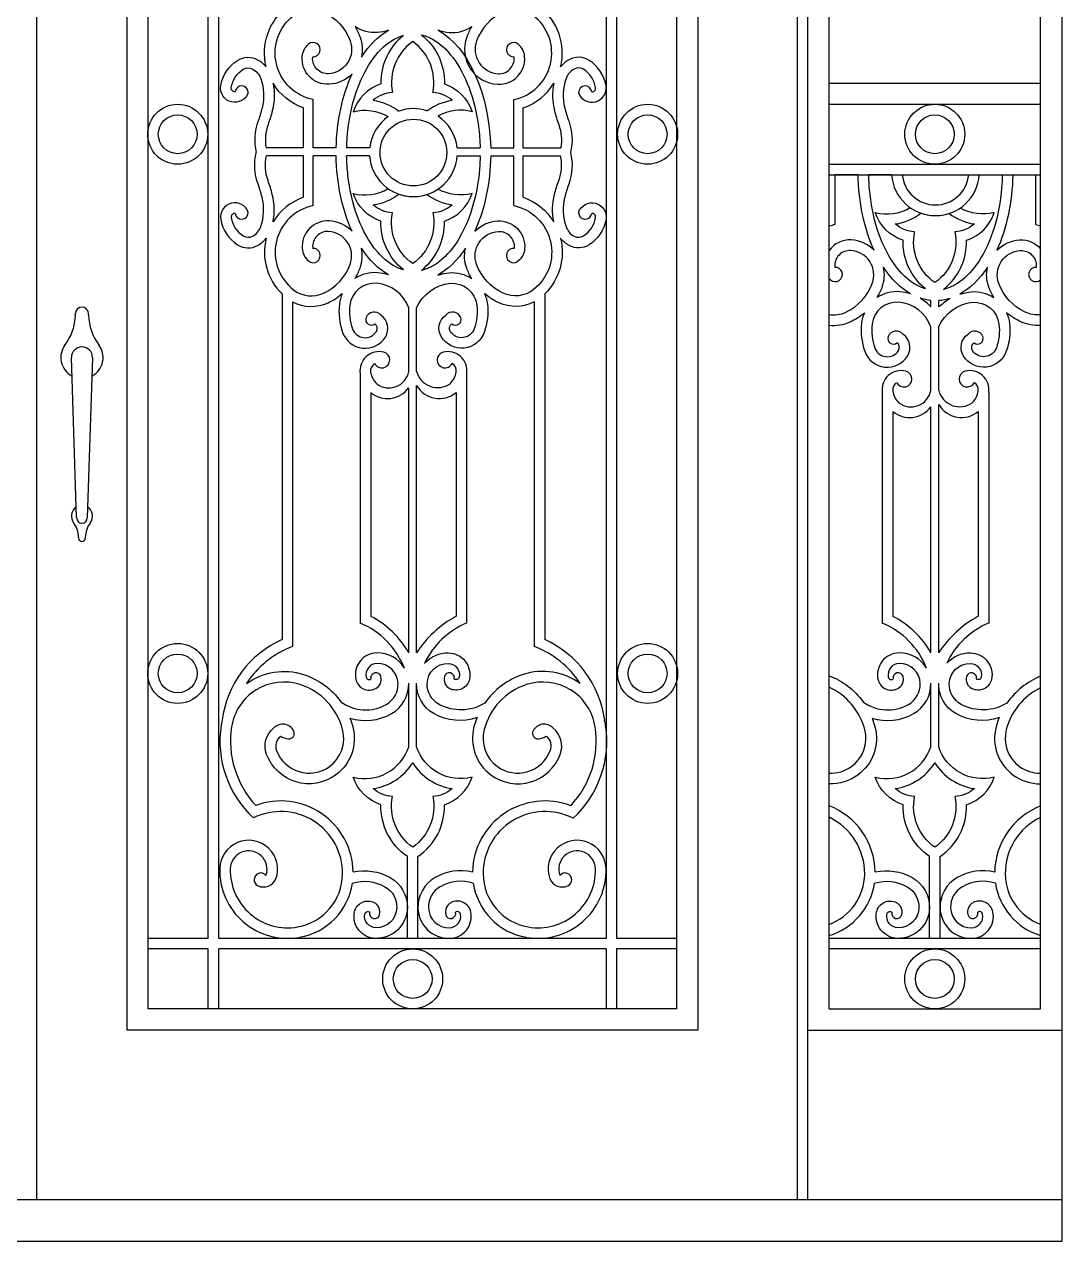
# Model space of a CAD drawing. Header units: millimetres. Extents: x 0 to 2463, y 0 to 2807.
# Drawn here: x 1217 to 2463, y 0 to 1461 of the extents above; entities that cross this region are included whole.
import ezdxf

# ---------------------------------------------------------------- set-up
doc = ezdxf.new("R2010")
doc.units = ezdxf.units.MM
for name, color, linetype in [('ceco.net 113 door locks', 8, 'Continuous'), ('ceco.net 113 door wrought iron', 9, 'Continuous'), ('ceco.net 133 door frame', 7, 'Continuous')]:
    doc.layers.add(name, color=color, linetype=linetype)

msp = doc.modelspace()

# ---------------------------------------------------------------- linework, layer by layer
at = {"layer": 'ceco.net 113 door locks'}
for p, q in [((1278.2, 1112.3), (1278.2, 1114)), ((1294.1, 1112.3), (1294.1, 1114)), ((1279.8, 868.9), (1273.5, 1061.5)), ((1298.9, 1061.5), (1292.5, 868.9)), ((1282.2, 845.6), (1282.2, 844.7)), ((1290.2, 845.6), (1290.2, 844.7))]:
    msp.add_line(p, q, dxfattribs=at)
for centre, radius, start, end in [((1217.6, 1113.4), 60.7, 322.462, 358.9128), ((1286.2, 1114), 7.96, 0, 180), ((1354.8, 1113.4), 60.7, 181.0872, 217.538), ((1286.2, 1061.5), 25.4, 141.8988, 241.907), ((1286.2, 1061.5), 12.7, 360, 180), ((1286.2, 1061.5), 25.4, 298.093, 38.1012), ((1286.2, 871), 12.7, 122.2205, 218.1012), ((1286.2, 871), 12.7, 321.8988, 57.7795), ((1251.9, 845), 30.3, 1.0872, 37.538), ((1286.2, 868.9), 6.35, 180, 0), ((1320.5, 845), 30.3, 142.462, 178.9128), ((1286.2, 844.7), 3.98, 180, 0)]:
    msp.add_arc(centre, radius, start, end, dxfattribs=at)
at = {"layer": 'ceco.net 113 door wrought iron'}
for p, q in [((1437.9, 364.1), (1437.9, 2226.4)), ((1450.6, 364.1), (1450.6, 2222.2)), ((1915.6, 1573.3), (1915.6, 364.1)), ((1928.3, 1573.3), (1928.3, 364.1)), ((1552.4, 1313.2), (1552.4, 1361.1)), ((1563.9, 1313.2), (1563.9, 1371.1)), ((1804.7, 1313.2), (1804.7, 1371.1)), ((1816.2, 1313.2), (1816.2, 1361.1)), ((1552.4, 1313.2), (1507.3, 1313.2)), ((1552.4, 1303.7), (1507.7, 1303.7)), ((1552.4, 1253.8), (1552.4, 1303.7)), ((1591.5, 1313.2), (1563.9, 1313.2)), ((1563.9, 1243.8), (1563.9, 1303.7)), ((1591.4, 1303.7), (1563.9, 1303.7)), ((1631.6, 1303.7), (1604.1, 1303.7)), ((1631.7, 1313.2), (1604.2, 1313.2)), ((1736.8, 1313.2), (1764.4, 1313.2)), ((1737, 1303.7), (1764.4, 1303.7)), ((1777.1, 1313.2), (1804.7, 1313.2)), ((1777.1, 1303.7), (1804.7, 1303.7)), ((1804.7, 1243.8), (1804.7, 1303.7)), ((1816.2, 1313.2), (1861.3, 1313.2)), ((1816.2, 1253.8), (1816.2, 1303.7)), ((1816.2, 1303.7), (1860.9, 1303.7)), ((2183.5, 1293.5), (2437.5, 1293.5)), ((2183.5, 1280.8), (2437.5, 1280.8)), ((2190.9, 1221), (2190.9, 1280.8)), ((2218.5, 1280.8), (2190.9, 1280.8)), ((2258.6, 1280.8), (2231.2, 1280.8)), ((2364.1, 1280.8), (2391.5, 1280.8)), ((2404.2, 1280.8), (2431.8, 1280.8)), ((2431.8, 1221), (2431.8, 1280.8)), ((1526.5, 1137.9), (1526.5, 722.9)), ((1539.2, 1128.4), (1539.2, 714.4)), ((1829.3, 1128.4), (1829.3, 714.4)), ((1842, 1137.9), (1842, 722.9)), ((2305.7, 1122.3), (2305.7, 1129.8)), ((2315.2, 1122.3), (2315.2, 1129.7)), ((1678.6, 1044.7), (1678.6, 1121.2)), ((1688.1, 1044.7), (1688.1, 1121.2)), ((2305.7, 1021.9), (2305.7, 1098.4)), ((2315.2, 1021.9), (2315.2, 1098.4)), ((1620.3, 1042.2), (1620.3, 742.6)), ((1748.2, 1042.2), (1748.2, 742.6)), ((1678.6, 707), (1678.6, 1025.2)), ((1688.1, 707), (1688.1, 1027.9)), ((1633, 1019.4), (1633, 750.7)), ((1735.5, 1019.4), (1735.5, 750.7)), ((2247.4, 1019.4), (2247.4, 742.6)), ((2375.3, 1019.4), (2375.3, 742.6)), ((2260.1, 996.6), (2260.1, 750.7)), ((2305.7, 707), (2305.7, 1002.4)), ((2315.2, 707), (2315.2, 1005.1)), ((2362.6, 996.6), (2362.6, 750.7)), ((1678.6, 594.2), (1678.6, 670.4)), ((1688.1, 594.2), (1688.1, 670.4)), ((2305.7, 594.2), (2305.7, 670.4)), ((2315.2, 594.2), (2315.2, 670.4)), ((1437.9, 364.1), (1365.9, 364.1)), ((1437.9, 351.4), (1365.9, 351.4)), ((1437.9, 279.4), (1437.9, 351.4)), ((1915.6, 364.1), (1450.6, 364.1)), ((1450.6, 279.4), (1450.6, 351.4)), ((1915.6, 351.4), (1450.6, 351.4)), ((1915.6, 351.4), (1915.6, 279.4)), ((2000.3, 364.1), (1928.3, 364.1)), ((2000.3, 351.4), (1928.3, 351.4)), ((1928.3, 351.4), (1928.3, 279.4)), ((2437.5, 364.1), (2183.5, 364.1)), ((2437.5, 351.4), (2183.5, 351.4))]:
    msp.add_line(p, q, dxfattribs=at)
for points in [[(1507.4, 1410.4, -0.296557), (1532.5, 1482.2, -0.280029), (1581.8, 1487.8, -0.068525), (1598.8, 1476.8)], [(1861.1, 1410.4, 0.296557), (1836.1, 1482.2, 0.280029), (1786.8, 1487.8, 0.068525), (1769.7, 1476.8)], [(1563.9, 1371.1, -0.642174), (1540.3, 1472.1, -0.280029), (1576.4, 1476.2, -0.198402), (1608.3, 1441.7, -0.505576), (1582.3, 1402.2, -0.452982), (1563.3, 1421.7, -0.023023), (1563.4, 1422.5, -0.023023)], [(1804.7, 1371.1, 0.642174), (1828.3, 1472.1, 0.280029), (1792.1, 1476.2, 0.198402), (1760.2, 1441.7, 0.505576), (1786.3, 1402.2, 0.452982), (1805.2, 1421.7, 0.023023), (1805.1, 1422.5, 0.023023)], [(1672.2, 1448.2, 0.233062), (1645.3, 1389.9, 0.238095), (1611.9, 1356.6, -0.198626), (1653.9, 1350.7)], [(1654.4, 1454.4, -0.058874), (1641.2, 1451.7, -0.168076), (1614.2, 1458.7, -0.168076)], [(1614.2, 1458.7, -0.046934), (1620.2, 1446.1, -0.145309), (1621.8, 1422.2)], [(1693.8, 1448.9, -0.236914), (1721.5, 1389.9, -0.238095), (1754.8, 1356.6, 0.193409), (1713.8, 1351.3)], [(1713.5, 1454.7, 0.052345), (1727.4, 1451.7, 0.168076), (1754.3, 1458.7, 0.168076)], [(1754.3, 1458.7, 0.046934), (1748.3, 1446.1, 0.505576), (1785.6, 1389.5, 0.452982), (1817.9, 1422.7, 0.199321), (1810.2, 1437.6)], [(1610.6, 1401.9, -0.186058), (1583, 1389.5, -0.452982), (1550.7, 1422.7, -0.199321), (1558.3, 1437.6)], [(1700.5, 1357.8, -0.122464), (1730.9, 1370.3, 0.162801), (1707.6, 1379.7, 0.298178), (1683.4, 1440.8, 0.298178), (1659.2, 1379.7, 0.162801), (1635.9, 1370.3, -0.125021), (1666.8, 1357.4, -0.125021)], [(1486, 1379.4, -0.919927), (1452.9, 1387.7, -0.214906), (1473.2, 1418.2, -0.271554), (1497.2, 1419, -0.0995), (1507.4, 1410.4, -0.0995)], [(1882.6, 1379.4, 0.919927), (1915.6, 1387.7, 0.214906), (1895.3, 1418.2, 0.271554), (1871.3, 1419, 0.0995), (1861.1, 1410.4, 0.0995)], [(1470.1, 1380.5, -0.483733), (1465.5, 1385.6, -0.214906), (1480, 1407.5, -0.271554), (1491.1, 1407.8, -0.184149), (1500.9, 1396.4, -0.14955), (1502.5, 1361, -0.024291), (1497.8, 1345.5, 0.14555), (1495.5, 1307.5, 0.12335)], [(1898.5, 1380.5, 0.483733), (1903.1, 1385.6, 0.214906), (1888.6, 1407.5, 0.271554), (1877.4, 1407.8, 0.184149), (1867.6, 1396.4, 0.14955), (1866, 1361, 0.024291), (1870.8, 1345.5, -0.14555), (1873, 1307.5, -0.14555), (1870.8, 1269.4, 0.024291), (1866, 1254, 0.14955), (1867.6, 1218.6, 0.184149), (1877.4, 1207.1, 0.271554), (1888.6, 1207.5, 0.214906), (1903.1, 1229.4, 0.483733), (1898.5, 1234.5, -0.483733)], [(1515.7, 1390.7, -0.113593), (1514.8, 1357.8, -0.024291), (1509.7, 1341.2, 0.131924), (1507.3, 1313.2)], [(1552.4, 1361.1, -0.174073), (1515.7, 1390.7, -0.174073)], [(1816.2, 1361.1, 0.174073), (1852.9, 1390.7, 0.174073)], [(1852.9, 1390.7, 0.113593), (1853.7, 1357.8, 0.024291), (1858.8, 1341.2, -0.131924), (1861.3, 1313.2)], [(1470.1, 1234.5, 0.483733), (1465.5, 1229.4, 0.214906), (1480, 1207.5, 0.271554), (1491.1, 1207.1, 0.184149), (1500.9, 1218.6, 0.14955), (1502.5, 1254, 0.024291), (1497.8, 1269.4, -0.14555), (1495.5, 1307.5, -0.130697)], [(1515.7, 1224.3, 0.113593), (1514.8, 1257.1, 0.024291), (1509.7, 1273.8, -0.141076), (1507.7, 1303.7)], [(1852.9, 1224.3, -0.113593), (1853.7, 1257.1, -0.024291), (1858.8, 1273.8, 0.141076), (1860.9, 1303.7)], [(1672.2, 1166.8, -0.233084), (1645.3, 1225.1, -0.238095), (1611.9, 1258.4, 0.198626), (1653.9, 1264.2)], [(1700.5, 1257.2, 0.122464), (1730.9, 1244.7, -0.162801), (1707.6, 1235.2, -0.298178), (1683.4, 1174.2, -0.298178), (1659.2, 1235.2, -0.162801), (1635.9, 1244.7, 0.125021), (1666.8, 1257.6, 0.125021)], [(1693.8, 1166.1, 0.23685), (1721.5, 1225.1, 0.238095), (1754.8, 1258.4, -0.193409), (1713.8, 1263.7)], [(1486, 1235.6, 0.919927), (1452.9, 1227.3, 0.214906), (1473.2, 1196.7, 0.271554), (1497.2, 1196, 0.0995), (1507.4, 1204.6, 0.0995)], [(1552.4, 1253.8, 0.174073), (1515.7, 1224.3, 0.174073)], [(1563.9, 1243.8, 0.642174), (1540.3, 1142.8, 0.280029), (1576.4, 1138.7, 0.198402), (1608.3, 1173.3, 0.505576), (1582.3, 1212.8, 0.452982), (1563.3, 1193.3, 0.023023), (1563.4, 1192.5, 0.023023)], [(1804.7, 1243.8, -0.642174), (1828.3, 1142.8, -0.280029), (1792.1, 1138.7, -0.198402), (1760.2, 1173.3, -0.505576), (1786.3, 1212.8, -0.452982), (1805.2, 1193.3, -0.023023), (1805.1, 1192.5, -0.023023)], [(1816.2, 1253.8, -0.174073), (1852.9, 1224.3, -0.174073)], [(1882.6, 1235.6, -0.919927), (1915.6, 1227.3, -0.214906), (1895.3, 1196.7, -0.271554), (1871.3, 1196, -0.0995), (1861.1, 1204.6, -0.0995)], [(2299.3, 1143.9, -0.233084), (2272.4, 1202.2, -0.238095), (2239, 1235.6, 0.198626), (2281, 1241.4)], [(2327.6, 1234.4, 0.122464), (2358, 1221.8, -0.162801), (2334.7, 1212.4, -0.298178), (2310.5, 1151.4, -0.298178), (2286.3, 1212.4, -0.162801), (2263, 1221.8, 0.125021), (2293.9, 1234.8, 0.125021)], [(2320.8, 1143.3, 0.23685), (2348.6, 1202.2, 0.238095), (2381.9, 1235.6, -0.193409), (2340.9, 1240.9)], [(1610.6, 1213.1, 0.186058), (1583, 1225.4, 0.452982), (1550.7, 1192.3, 0.199321), (1558.3, 1177.4)], [(1758, 1213.1, -0.186058), (1785.6, 1225.4, -0.452982), (1817.9, 1192.3, -0.199321), (1810.2, 1177.4)], [(2190.9, 1221, 0.033964), (2183.5, 1219, 0.033964)], [(2431.8, 1221, -0.025779), (2437.5, 1219.5, -0.025779)], [(1507.4, 1204.6, 0.266092), (1526.5, 1137.9, 0.266092)], [(1861.1, 1204.6, -0.266092), (1842, 1137.9, -0.266092)], [(2237.7, 1190.3, 0.186058), (2210, 1202.6, 0.254955), (2183.5, 1189.9, 0.254955)], [(2385, 1190.3, -0.186058), (2412.7, 1202.6, -0.230428), (2437.5, 1192.1, -0.230428)], [(1614.2, 1156.3, 0.046934), (1620.2, 1168.9, 0.145309), (1621.8, 1192.7)], [(1754.3, 1156.3, -0.046934), (1748.3, 1168.9, -0.145309), (1746.8, 1192.7)], [(2183.5, 1113.1, 0.147572), (2203.5, 1115.9, 0.198402), (2235.4, 1150.4, 0.505576), (2209.4, 1189.9, 0.452982), (2190.4, 1170.5, 0.023023), (2190.5, 1169.6)], [(2437.5, 1112.9, -0.134586), (2419.2, 1115.9, -0.198402), (2387.3, 1150.4, -0.505576), (2413.3, 1189.9, -0.452982), (2432.3, 1170.5, -0.023023), (2432.2, 1169.6)], [(2241.3, 1133.5, 0.046934), (2247.3, 1146, 0.145309), (2248.9, 1169.9)], [(2381.4, 1133.5, -0.046934), (2375.4, 1146, -0.145309), (2373.8, 1169.9)], [(1654.4, 1160.6, 0.058874), (1641.2, 1163.3, 0.168076), (1614.2, 1156.3)], [(1713.5, 1160.3, -0.052345), (1727.4, 1163.3, -0.168076), (1754.3, 1156.3, -0.168076)], [(2183.5, 1156.4, 0.030417), (2185.4, 1154.5)], [(2437.5, 1154.7, -0.002198), (2437.3, 1154.5)], [(1678.6, 1121.2, 0.293585), (1640.2, 1150.6, 0.404298), (1608, 1124.2, 0.113932), (1611.2, 1095.9, 0.627897), (1639.8, 1092.8, 0.401846), (1637.9, 1102)], [(1688.1, 1121.2, -0.264323), (1728.4, 1150.6, -0.404298), (1760.5, 1124.2, -0.113932), (1757.3, 1095.9, -0.627897), (1728.7, 1092.8, -0.401846), (1730.6, 1102)], [(2281.5, 1137.8, 0.058874), (2268.3, 1140.4, 0.168076), (2241.3, 1133.5)], [(2340.6, 1137.4, -0.052345), (2354.4, 1140.4, -0.168076), (2381.4, 1133.5, -0.168076)], [(1539.2, 1128.4, 0.235046), (1581.8, 1127.2, 0.068525), (1598.8, 1138.2, 0.068525)], [(1598.8, 1138.2, 0.076258), (1595.4, 1125.7, 0.113932), (1599.2, 1091.7, 0.627897), (1650.6, 1086, 0.401846), (1645.1, 1112.5)], [(1769.7, 1138.2, -0.076258), (1773.1, 1125.7, -0.113932), (1769.3, 1091.7, -0.627897), (1718, 1086, -0.401846), (1723.4, 1112.5)], [(1829.3, 1128.4, -0.235046), (1786.8, 1127.2, -0.068525), (1769.7, 1138.2)], [(2305.7, 1098.4, 0.293585), (2267.2, 1127.8, 0.404298), (2235.1, 1101.4, 0.113932), (2238.3, 1073.1, 0.627897), (2266.9, 1069.9, 0.401846), (2265, 1079.2)], [(2305.7, 1122.3, 0.072357), (2292.8, 1132.7, 0.072357)], [(2315.2, 1122.3, -0.063138), (2329, 1132.4, -0.063138)], [(2315.2, 1098.4, -0.264323), (2355.5, 1127.8, -0.404298), (2387.6, 1101.4, -0.113932), (2384.4, 1073.1, -0.627897), (2355.8, 1069.9, -0.401846), (2357.7, 1079.2)], [(2183.5, 1100.3, 0.137177), (2208.9, 1104.4, 0.068525), (2225.9, 1115.3)], [(2225.9, 1115.3, 0.076258), (2222.5, 1102.9, 0.113932), (2226.3, 1068.9, 0.627897), (2277.7, 1063.2, 0.401846), (2272.2, 1089.6)], [(2396.8, 1115.3, -0.076258), (2400.2, 1102.9, -0.113932), (2396.4, 1068.9, -0.627897), (2345, 1063.2, -0.401846), (2350.5, 1089.6)], [(2437.5, 1100.1, -0.127702), (2413.8, 1104.4, -0.068525), (2396.8, 1115.3)], [(1673.4, 688.6, 0.269006), (1640.5, 706.9, 0.470069), (1615.1, 675.2, 0.501739), (1638.9, 664.1)], [(1697.8, 694.5, -0.217134), (1726.2, 706.9, -0.470069), (1751.6, 675.2, -0.501739), (1727.8, 664.1)], [(2300.4, 688.6, 0.269006), (2267.6, 706.9, 0.470069), (2242.2, 675.2, 0.501739), (2266, 664.1)], [(2324.8, 694.5, -0.217134), (2353.3, 706.9, -0.470069), (2378.7, 675.2, -0.501739), (2354.9, 664.1)], [(1597.3, 648.2, 0.296123), (1651.7, 644.9, 0.276638), (1665.9, 670.1, 0.411841), (1640.7, 694.2, 0.470069), (1627.6, 677.7, 0.546885), (1633.4, 675.5, 0.501739)], [(1770.1, 646.5, -0.263345), (1715.1, 644.9, -0.276638), (1700.8, 670.1, -0.411841), (1726, 694.2, -0.470069), (1739.2, 677.7, -0.546885), (1733.4, 675.5)], [(2224.4, 648.2, 0.296123), (2278.8, 644.9, 0.276638), (2293, 670.1, 0.411841), (2267.8, 694.2, 0.470069), (2254.6, 677.7, 0.546885), (2260.4, 675.5, 0.501739)], [(2397.2, 646.5, -0.263345), (2342.1, 644.9, -0.276638), (2327.9, 670.1, -0.411841), (2353.1, 694.2, -0.470069), (2366.3, 677.7, -0.546885), (2360.5, 675.5)], [(1483.9, 670.1, -0.240354), (1552.4, 680.9, -0.15816), (1597.3, 648.2, -0.15816)], [(1884.6, 670.1, 0.240354), (1816.1, 680.9, 0.163799), (1770.1, 646.5, 0.163799)], [(2183.5, 679.5, -0.146135), (2224.4, 648.2)], [(2437.5, 678.8, 0.146354), (2397.2, 646.5)], [(1608.1, 628.6, 0.20873), (1658, 633.9, 0.276638), (1678.6, 670.4)], [(1760.8, 629.3, -0.217731), (1708.8, 633.9, -0.276638), (1688.1, 670.4)], [(2235.1, 628.6, 0.20873), (2285.1, 633.9, 0.276638), (2305.7, 670.4)], [(2387.8, 629.3, -0.217731), (2335.9, 633.9, -0.276638), (2315.2, 670.4)], [(1608.1, 628.6, -0.030947), (1611.5, 618, -0.308466), (1590.9, 560.1, -0.495958), (1508, 585, -0.322961), (1516.7, 616.8)], [(1760.8, 629.3, 0.033006), (1757, 618, 0.308466), (1777.7, 560.1, 0.495958), (1860.6, 585, 0.322961), (1851.9, 616.8)], [(2235.1, 628.6, -0.030947), (2238.6, 618, -0.308466), (2217.9, 560.1, -0.170366), (2183.5, 549.8, -0.170366)], [(2387.8, 629.3, 0.033006), (2384.1, 618, 0.308466), (2404.8, 560.1, 0.161988), (2437.5, 549.7, 0.161988)], [(1677, 364.1), (1677, 462.4, -0.255077), (1645.3, 524.4, -0.238095), (1611.9, 557.7, 0.396765), (1678.6, 594.2)], [(1689.7, 364.1), (1689.7, 462.4, 0.255077), (1721.5, 524.4, 0.238095), (1754.8, 557.7, -0.396765), (1688.1, 594.2)], [(2304.1, 364.1), (2304.1, 462.4, -0.255077), (2272.4, 524.4, -0.238095), (2239, 557.7, 0.396765), (2305.7, 594.2)], [(2316.8, 364.1), (2316.8, 462.4, 0.255077), (2348.6, 524.4, 0.238095), (2381.9, 557.7, -0.396765), (2315.2, 594.2)], [(1611.9, 443.8, -0.185319), (1656.4, 437.1, -0.276638), (1677, 400.6, -0.411841), (1638.9, 364.1, -0.470069), (1613.5, 395.8, -0.501739), (1637.3, 407)], [(1755.3, 443.7, 0.187275), (1710.4, 437.1, 0.276638), (1689.7, 400.6, 0.411841), (1727.8, 364.1, 0.470069), (1753.2, 395.8, 0.501739), (1729.4, 407)], [(2239, 443.8, -0.185319), (2283.5, 437.1, -0.276638), (2304.1, 400.6, -0.411841), (2266, 364.1, -0.470069), (2240.6, 395.8, -0.501739), (2264.4, 407)], [(2382.4, 443.7, 0.187275), (2337.5, 437.1, 0.276638), (2316.8, 400.6, 0.411841), (2354.9, 364.1, 0.470069), (2380.3, 395.8, 0.501739), (2356.5, 407)], [(1611.1, 430.5, -0.204459), (1650.1, 426.1, -0.276638), (1664.3, 400.9, -0.411841), (1639.2, 376.8, -0.470069), (1626, 393.3, -0.546885), (1631.8, 395.5)], [(1756.2, 430.4, 0.207111), (1716.6, 426.1, 0.276638), (1702.4, 400.9, 0.411841), (1727.6, 376.8, 0.470069), (1740.8, 393.3, 0.546885), (1735, 395.5)], [(2238.2, 430.5, -0.204459), (2277.2, 426.1, -0.276638), (2291.4, 400.9, -0.411841), (2266.2, 376.8, -0.470069), (2253, 393.3, -0.546885), (2258.9, 395.5)], [(2383.2, 430.4, 0.207111), (2343.7, 426.1, 0.276638), (2329.5, 400.9, 0.411841), (2354.7, 376.8, 0.470069), (2367.9, 393.3, 0.546885), (2362.1, 395.5)]]:
    msp.add_lwpolyline(points, format="xyb", dxfattribs=at)
for points in [[(1683.4, 574.8, 0.217567), (1730.9, 543.9, -0.162801), (1707.6, 534.5, -0.298178), (1683.4, 473.5, -0.298178), (1659.2, 534.5, -0.162801), (1635.9, 543.9, 0.217567)], [(2310.5, 574.8, 0.217567), (2358, 543.9, -0.162801), (2334.7, 534.5, -0.298178), (2310.5, 473.5, -0.298178), (2286.3, 534.5, -0.162801), (2263, 543.9, 0.217567)]]:
    msp.add_lwpolyline(points, format="xyb", close=True, dxfattribs=at)
for centre, radius in [((1401.2, 1329.5), 36), ((1965.6, 1329.5), 36), ((2310.5, 1329.5), 36), ((1401.2, 1329.5), 23.3), ((1684.3, 1307.5), 40.1), ((1965.6, 1329.5), 23.3), ((2310.5, 1329.5), 23.3), ((1401.2, 682.2), 36), ((1965.6, 682.2), 36), ((1401.2, 682.2), 23.3), ((1965.6, 682.2), 23.3), ((1683.4, 315.4), 36), ((2310.5, 315.4), 36), ((1683.4, 315.4), 23.3), ((2310.5, 315.4), 23.3)]:
    msp.add_circle(centre, radius, dxfattribs=at)
for centre, radius, start, end in [((1563.9, 1431.1), 8.58, 267.1353, 130.4233), ((1804.7, 1431.1), 8.58, 49.5767, 272.8647), ((1478, 1379.5), 7.97, 359.1077, 172.5833), ((1890.6, 1379.5), 7.97, 7.4167, 180.8923), ((1684.3, 1307.5), 52.8, 72.14, 109.2559), ((1684.3, 1307.5), 52.8, 125.0551, 173.7749), ((1684.3, 1307.5), 52.8, 6.2251, 56.0036), ((1684.3, 1307.5), 52.8, 184.1455, 355.8545), ((2311.3, 1284.7), 52.8, 184.1455, 355.8545), ((2311.3, 1284.7), 40.1, 185.4605, 354.5395), ((1684.3, 1307.5), 52.8, 250.7441, 287.86), ((1478, 1235.5), 7.97, 187.4167, 0.8923), ((1890.6, 1235.5), 7.97, 179.1077, 352.5833), ((2311.3, 1284.7), 52.8, 250.7441, 287.86), ((1563.9, 1183.9), 8.58, 229.5767, 92.8647), ((1804.7, 1183.9), 8.58, 87.1353, 310.4233), ((2190.9, 1161.1), 8.58, 229.5767, 92.8647), ((2431.8, 1161.1), 8.58, 87.1353, 310.4233), ((1637.2, 1105.6), 10.5, 41.0527, 158.5338), ((1731.3, 1105.6), 10.5, 21.4662, 138.9473), ((1633.6, 1107), 6.6, 158.5338, 310.6317), ((1734.9, 1107), 6.6, 229.3683, 21.4662), ((2260.7, 1084.2), 6.6, 158.5338, 310.6317), ((2264.3, 1082.8), 10.5, 41.0527, 158.5338), ((2358.4, 1082.8), 10.5, 21.4662, 138.9473), ((2362, 1084.2), 6.6, 229.3683, 21.4662), ((1643.1, 1045.6), 23, 76.1328, 188.3592), ((1646.3, 1058.6), 9.6, 206.2411, 76.1328), ((1722.3, 1058.6), 9.6, 103.8672, 333.7589), ((1725.5, 1045.6), 23, 351.6408, 103.8672), ((1643.1, 1045.6), 10.3, 121.7079, 188.3592), ((1725.5, 1045.6), 10.3, 351.6408, 58.2921), ((1656.9, 1047.6), 24.3, 188.3592, 226.6796), ((1654.9, 1049.1), 24.1, 232.6407, 349.4454), ((1713.3, 1051.3), 26, 194.5655, 305.0529), ((1711.6, 1047.6), 24.3, 313.3204, 351.6408), ((2270.1, 1022.8), 23, 76.1328, 188.3592), ((2273.4, 1035.7), 9.6, 206.2411, 76.1328), ((2349.3, 1035.7), 9.6, 103.8672, 333.7589), ((2352.5, 1022.8), 23, 351.6408, 103.8672), ((1653.1, 1043.6), 31.4, 230.2872, 324.2022), ((1715.4, 1043.6), 31.4, 209.8397, 309.7128), ((2270.1, 1022.8), 10.3, 121.7079, 188.3592), ((2352.5, 1022.8), 10.3, 351.6408, 58.2921), ((2284, 1024.8), 24.3, 188.3592, 226.6796), ((2282, 1026.3), 24.1, 232.6407, 349.4454), ((2340.4, 1028.4), 26, 194.5655, 305.0529), ((2338.7, 1024.8), 24.3, 313.3204, 351.6408), ((2280.2, 1020.8), 31.4, 230.2872, 324.2022), ((2342.5, 1020.8), 31.4, 209.8397, 309.7128), ((1582.7, 652.6), 110.3, 29.5504, 62.8404), ((1799.1, 634.3), 132.7, 118.6552, 146.7744), ((2209.8, 652.6), 110.3, 29.5504, 62.8404), ((2426.2, 634.3), 132.7, 118.6552, 146.7744), ((1582.7, 652.6), 97.6, 21.6812, 67.3114), ((1785.8, 652.6), 97.6, 112.6886, 154.5382), ((2209.8, 652.6), 97.6, 21.6812, 67.3114), ((2412.9, 652.6), 97.6, 112.6886, 154.5382), ((1577.6, 609.7), 124.2, 114.3025, 172.4293), ((1790.9, 609.7), 124.2, 7.5707, 65.6975), ((1577.6, 609.7), 111.5, 110.1524, 147.1955), ((1790.9, 609.7), 111.5, 32.8045, 69.8476), ((1639.3, 676.9), 6.13, 13.8025, 192.8385), ((1632.9, 675.3), 12.8, 298.2725, 13.8025), ((1733.9, 675.3), 12.8, 166.1975, 241.7275), ((1727.4, 676.9), 6.13, 347.1615, 166.1975), ((2266.4, 676.9), 6.13, 13.8025, 192.8385), ((2260, 675.3), 12.8, 298.2725, 13.8025), ((2361, 675.3), 12.8, 166.1975, 241.7275), ((2354.5, 676.9), 6.13, 347.1615, 166.1975), ((1528.7, 608.4), 63.5, 71.896, 171.319), ((1524.4, 595.3), 77.3, 14.6326, 71.896), ((1844.1, 595.3), 77.3, 108.104, 165.3674), ((1839.8, 608.4), 63.5, 8.681, 108.104), ((2151.5, 595.3), 77.3, 14.6326, 65.5832), ((2471.2, 595.3), 77.3, 115.8663, 165.3674), ((1577.9, 600.9), 126, 171.319, 227.0414), ((1528.7, 608.4), 76.2, 166.5957, 171.319), ((1577.9, 600.9), 113.3, 171.319, 222.9218), ((1527.3, 606.5), 14.8, 26.9659, 136.2158), ((1558.7, 604.3), 41.9, 306.0597, 14.6326), ((1809.8, 604.3), 41.9, 165.3674, 233.9403), ((1841.2, 606.5), 14.8, 43.7842, 153.0341), ((1790.6, 600.9), 113.3, 316.827, 8.681), ((1790.6, 600.9), 126, 312.6734, 8.681), ((1839.8, 608.4), 76.2, 8.681, 13.4043), ((2185.8, 604.3), 41.9, 306.0597, 14.6326), ((2436.9, 604.3), 41.9, 165.3674, 233.9403), ((1534.4, 594.9), 15.5, 128.948, 200.5418), ((1535.7, 624.3), 20.6, 237.4761, 265.654), ((1534.7, 610.3), 6.57, 265.654, 26.9659), ((1833.9, 610.3), 6.57, 153.0341, 274.346), ((1832.8, 624.3), 20.6, 274.346, 302.5239), ((1834.2, 594.9), 15.5, 339.4582, 51.052), ((1558.9, 604.1), 41.6, 200.5418, 306.0597), ((1809.7, 604.1), 41.6, 233.9403, 339.4582), ((2185.9, 604.1), 41.6, 266.588, 306.0597), ((2436.8, 604.1), 41.6, 233.9403, 270.9728), ((1525, 442.2), 86.9, 1.1026, 110.2424), ((1842.2, 442.2), 86.9, 69.0767, 178.9657), ((1525, 442.2), 74.2, 359.3496, 116.3721), ((1842.2, 442.2), 74.2, 62.8966, 180.6504), ((2152.1, 442.2), 86.9, 1.1026, 68.8489), ((2469.3, 442.2), 86.9, 111.4799, 178.9657), ((2152.1, 442.2), 74.2, 359.3496, 65.0039), ((2469.3, 442.2), 74.2, 115.3926, 180.6504), ((1486.4, 447.1), 34.8, 340.51, 178.507), ((1486.4, 447.1), 22.1, 340.51, 178.507), ((1880.9, 447.1), 34.8, 1.493, 199.49), ((1880.9, 447.1), 22.1, 1.493, 199.49), ((1533.4, 445.9), 81.8, 178.507, 279.9213), ((1533.4, 445.9), 69.1, 178.507, 279.9213), ((1501, 434.5), 8.13, 40.498, 245.7622), ((1534, 442.1), 65.2, 279.9213, 359.3496), ((1833.2, 442.1), 65.2, 180.6504, 260.0787), ((1833.9, 445.9), 81.8, 260.0787, 1.493), ((1833.9, 445.9), 69.1, 260.0787, 1.493), ((1866.3, 434.5), 8.13, 294.2378, 139.502), ((2161.1, 442.1), 65.2, 290.041, 359.3496), ((2460.3, 442.1), 65.2, 180.6504, 249.5237), ((1504, 442.5), 16.7, 247.5983, 335.3775), ((1534, 442.1), 77.9, 279.9213, 351.4728), ((1833.2, 442.1), 77.9, 188.6374, 260.0787), ((1863.2, 442.5), 16.7, 204.6225, 292.4017), ((2161.1, 442.1), 77.9, 286.6685, 351.4728), ((2460.3, 442.1), 77.9, 188.6374, 252.9743), ((1637.7, 394.1), 6.13, 167.1615, 346.1975), ((1631.3, 395.7), 12.8, 346.1975, 61.7275), ((1735.5, 395.7), 12.8, 118.2725, 193.8025), ((1729, 394.1), 6.13, 193.8025, 12.8385), ((2264.8, 394.1), 6.13, 167.1615, 346.1975), ((2258.4, 395.7), 12.8, 346.1975, 61.7275), ((2362.5, 395.7), 12.8, 118.2725, 193.8025), ((2356.1, 394.1), 6.13, 193.8025, 12.8385)]:
    msp.add_arc(centre, radius, start, end, dxfattribs=at)
at = {"layer": 'ceco.net 113 door wrought iron', "extrusion": (0, 0, -1)}
for centre, start_param, end_param in [((1684.3, 1307.5), -0.738226, -0.327522), ((1684.3, 1307.5), 0.320365, 1.533852), ((1684.3, 1307.5), -1.533852, -0.916643), ((1684.3, 1307.5), 4.058236, 4.687763), ((1684.3, 1307.5), 1.595423, 2.22495), ((2311.3, 1284.7), 4.058236, 4.687763), ((2311.3, 1284.7), 1.595423, 2.22495), ((1684.3, 1307.5), 3.469115, 3.879819), ((1684.3, 1307.5), 2.403366, 2.821227), ((2311.3, 1284.7), 3.469115, 3.879819), ((2311.3, 1284.7), 2.403366, 2.821227), ((2311.3, 1284.7), 3.202454, 3.342615), ((2311.3, 1284.7), 2.95021, 3.099831)]:
    msp.add_ellipse(centre, major_axis=(0, 155.1), ratio=0.598615, start_param=start_param, end_param=end_param, dxfattribs=at)
at = {"layer": 'ceco.net 113 door wrought iron'}
for points, knots in [([(1604.2, 1313.2), (1604.3, 1319.1), (1604.7, 1325.1), (1606.9, 1347.7), (1610.2, 1364), (1620, 1393.3), (1626.3, 1406.4), (1640.9, 1427.7), (1649.1, 1435.9), (1662.3, 1444.5), (1667.3, 1446.8), (1672.2, 1448.2)], [7.892832, 7.892832, 7.892832, 7.892832, 8.013566, 8.013566, 8.359642, 8.359642, 8.705718, 8.705718, 9.051795, 9.051795, 9.256804, 9.256804, 9.256804, 9.256804]), ([(1693.8, 1448.9), (1698.2, 1447.9), (1702.8, 1446.2), (1715.6, 1439.1), (1723.9, 1431.7), (1739, 1411.9), (1745.8, 1399.5), (1756.4, 1371.2), (1760.3, 1355.3), (1763.5, 1330.3), (1764.2, 1321.8), (1764.4, 1313.2)], [3.273481, 3.273481, 3.273481, 3.273481, 3.460762, 3.460762, 3.806838, 3.806838, 4.152914, 4.152914, 4.49899, 4.49899, 4.673537, 4.673537, 4.673537, 4.673537]), ([(1672.2, 1166.8), (1667.9, 1168), (1663.6, 1169.9), (1651, 1177.5), (1642.7, 1185.2), (1627.9, 1205.8), (1621.3, 1218.5), (1611.2, 1247.4), (1607.5, 1263.5), (1604.8, 1287.9), (1604.3, 1295.8), (1604.1, 1303.7)], [6.451085, 6.451085, 6.451085, 6.451085, 6.629261, 6.629261, 6.975338, 6.975338, 7.321414, 7.321414, 7.66749, 7.66749, 7.828085, 7.828085, 7.828085, 7.828085]), ([(1764.4, 1303.7), (1764.3, 1298.4), (1764.1, 1293.2), (1762.3, 1271.1), (1759.2, 1254.7), (1749.9, 1224.9), (1743.8, 1211.5), (1729.5, 1189.4), (1721.4, 1180.8), (1706.7, 1170.4), (1700.2, 1167.5), (1693.8, 1166.1)], [4.738284, 4.738284, 4.738284, 4.738284, 4.845066, 4.845066, 5.191142, 5.191142, 5.537219, 5.537219, 5.883295, 5.883295, 6.151012, 6.151012, 6.151012, 6.151012]), ([(2299.3, 1143.9), (2295, 1145.1), (2290.7, 1147), (2278.1, 1154.6), (2269.8, 1162.4), (2255, 1182.9), (2248.4, 1195.7), (2238.2, 1224.5), (2234.6, 1240.6), (2231.8, 1265.1), (2231.3, 1272.9), (2231.2, 1280.8)], [6.451085, 6.451085, 6.451085, 6.451085, 6.629261, 6.629261, 6.975338, 6.975338, 7.321414, 7.321414, 7.66749, 7.66749, 7.828085, 7.828085, 7.828085, 7.828085]), ([(2391.5, 1280.8), (2391.4, 1275.6), (2391.1, 1270.4), (2389.4, 1248.3), (2386.3, 1231.9), (2377, 1202.1), (2370.9, 1188.7), (2356.6, 1166.6), (2348.5, 1158), (2333.8, 1147.6), (2327.3, 1144.7), (2320.8, 1143.3)], [4.738284, 4.738284, 4.738284, 4.738284, 4.845066, 4.845066, 5.191142, 5.191142, 5.537219, 5.537219, 5.883295, 5.883295, 6.151012, 6.151012, 6.151012, 6.151012])]:
    msp.add_open_spline(points, degree=3, knots=knots, dxfattribs=at)
at = {"layer": 'ceco.net 133 door frame'}
for p, q in [((1231.9, 50.8), (1231.9, 2489.2)), ((2183.5, 1390.9), (2437.5, 1390.9)), ((2183.5, 1365.5), (2437.5, 1365.5)), ((2183.5, 279.4), (2437.5, 279.4)), ((2158.1, 254), (2462.9, 254)), ((0, 50.8), (2462.9, 50.8))]:
    msp.add_line(p, q, dxfattribs=at)
for points in [[(1231.5, 2806.7, -0.413744), (2462.9, 1573.3), (2462.9, 0), (0, 0), (0, 1573.3, -0.413744), (1231.4, 2806.7, -0.413744)], [(2437.5, 279.4), (2437.5, 1573.3, 0.413744), (1231.4, 2781.3)], [(2183.5, 279.4), (2183.5, 1573.3, 0.413744), (1231, 2527.3)], [(2158.1, 50.8), (2158.1, 1573.3, 0.413744), (1231, 2501.9, 0.413744)], [(2145.4, 50.8), (2145.4, 1573.3, 0.413744), (1231, 2489.2)]]:
    msp.add_lwpolyline(points, format="xyb", dxfattribs=at)
for points in [[(2025.7, 1573.3), (2025.7, 254), (1340.5, 254), (1340.5, 2361, -0.37412)], [(2000.3, 1573.3), (2000.3, 279.4), (1365.9, 279.4), (1365.9, 2331.2, -0.363319)]]:
    msp.add_lwpolyline(points, format="xyb", close=True, dxfattribs=at)

doc.saveas('drawing.dxf')
